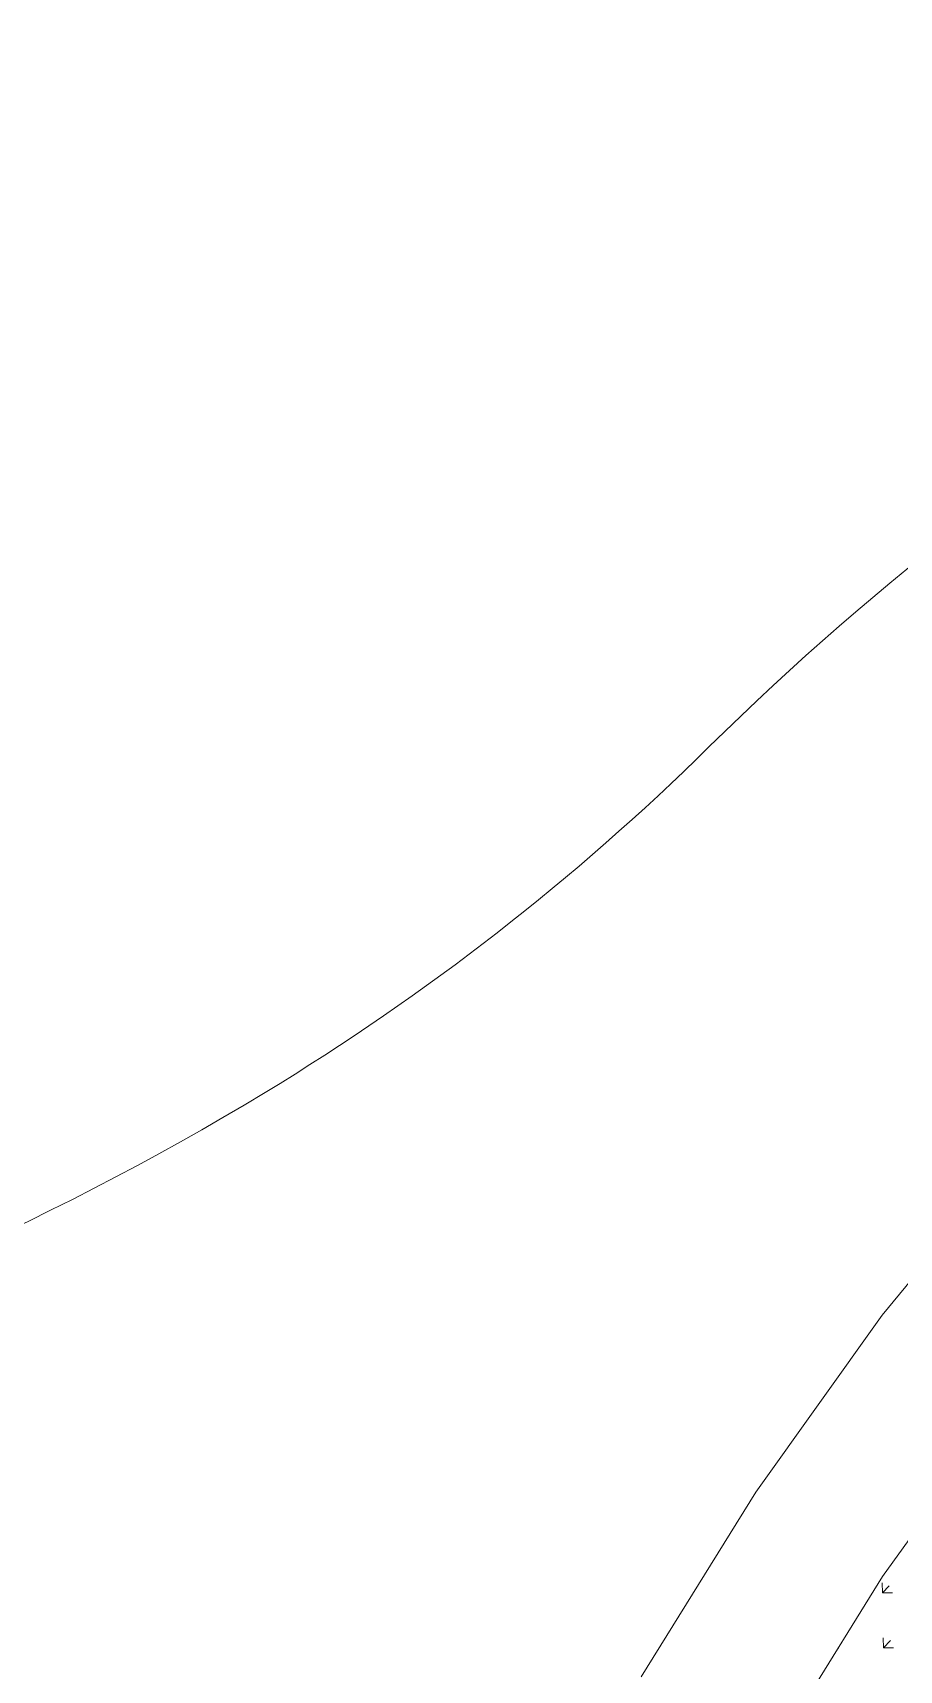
# Model space of a CAD drawing. Header units: millimetres. Extents: x 12827 to 178996, y -27589 to 73652.
# Drawn here: x 92628 to 96608, y 58676 to 66202 of the extents above; entities that cross this region are included whole.
import ezdxf

# ---------------------------------------------------------------- set-up
doc = ezdxf.new("R2010")
doc.units = ezdxf.units.MM
doc.layers.add('A-FLOR', color=192, linetype='Continuous', lineweight=9)
doc.layers.add('A-FLOR-PATT', color=8, linetype='Continuous', lineweight=9)

msp = doc.modelspace()

# ---------------------------------------------------------------- hatches: boundary and pattern name
at = {"layer": 'A-FLOR-PATT'}
h = msp.add_hatch(dxfattribs=at)
h.set_pattern_fill('FP_1676', color=256, style=0, pattern_type=2)
h.set_pattern_definition([(45.809, (70529.61, 77869.68), (-4.6259, 252.7803), [46.959, -307.225]), (0.268, (70529.6, 77869.68), (-4.6254, 252.7801), [47.159, -204.355]), (91.048, (70529.6, 77869.68), (-251.5106, -1.1743), [47.404, -205.418])])
h.paths.add_polyline_path([(97390.99922, 57869.57612), (96531.82197, 59106.54131), (96029.48092, 58295.91423), (97363.78837, 57878.09677)], flags=0)

# ---------------------------------------------------------------- linework, layer by layer
at = {"layer": 'A-FLOR'}
for p, q in [((96530.35674, 60308.30435), (97164.33851, 61081.48962)), ((95948.9402, 59494.84437), (96530.35674, 60308.30435)), ((97086.36017, 59882.39579), (96531.82197, 59106.54131)), ((95422.31192, 58645.02502), (95948.9402, 59494.84437)), ((96531.82197, 59106.54131), (96029.48092, 58295.91423))]:
    msp.add_line(p, q, dxfattribs=at)
for centre, radius, start, end in [((105107.72116, 53413.91247), 13350, 106.675614546, 134.598334506), ((87935.34848, 70828.75886), 11107.45814, 301.23310812, 314.598334506), ((86876.24724, 72575.26446), 13150, 269.999999999, 301.23310812)]:
    msp.add_arc(centre, radius, start, end, dxfattribs=at)

doc.saveas('drawing.dxf')
